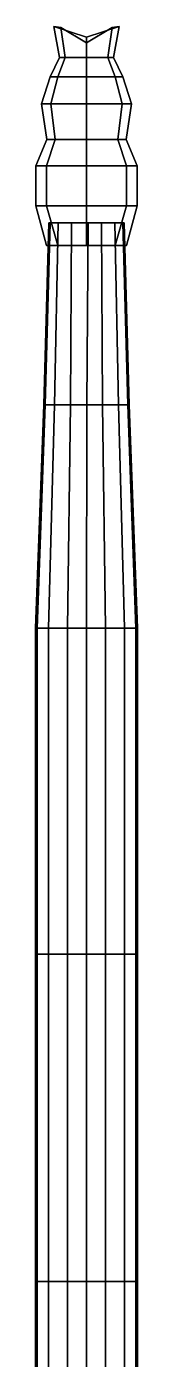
# Model space of a CAD drawing. Header units: metres. Extents: x -1.6 to 1.6, y -18.1 to 25.5.
# Drawn here: x -0.84 to 0.84, y 3.7 to 25.46 of the extents above; entities that cross this region are included whole.
import ezdxf

# ---------------------------------------------------------------- set-up
doc = ezdxf.new("R2010")
doc.units = ezdxf.units.M

msp = doc.modelspace()

# ---------------------------------------------------------------- linework, layer by layer
at = {"layer": '1', "color": 0}
for points in [[(-0.61607, 22.259901, 0.142416), (-0.699347, 19.290842, 0.14208), (-0.675219, 19.290842, -0.097867), (-0.595621, 22.259901, -0.060946)], [(-0.594189, 22.259901, 0.296228), (-0.673529, 19.290842, 0.32356), (-0.699347, 19.290842, 0.14208), (-0.61607, 22.259901, 0.142416)], [(-0.595621, 22.259901, -0.060946), (-0.675219, 19.290842, -0.097867), (-0.521166, 19.290842, -0.272353), (-0.465055, 22.259901, -0.20883)], [(-0.465059, 22.259901, 0.455705), (-0.52117, 19.290842, 0.511725), (-0.673529, 19.290842, 0.32356), (-0.594189, 22.259901, 0.296228)], [(-0.284884, 22.259901, -0.06489), (-0.322639, 22.259901, 0.142437), (-0.61607, 22.259901, 0.142416), (-0.595621, 22.259901, -0.060946)], [(-0.284895, 22.259901, 0.360172), (-0.594189, 22.259901, 0.296228), (-0.61607, 22.259901, 0.142416), (-0.322639, 22.259901, 0.142437)], [(-0.284884, 22.259901, -0.06489), (-0.595621, 22.259901, -0.060946), (-0.465055, 22.259901, -0.20883), (-0.247144, 22.259901, -0.272229)], [(-0.284895, 22.259901, 0.360172), (-0.247129, 22.259901, 0.592806), (-0.465059, 22.259901, 0.455705), (-0.594189, 22.259901, 0.296228)], [(-0.247129, 22.259901, 0.592806), (-0.264038, 19.290842, 0.673491), (-0.52117, 19.290842, 0.511725), (-0.465059, 22.259901, 0.455705)], [(-0.465055, 22.259901, -0.20883), (-0.521166, 19.290842, -0.272353), (-0.264055, 19.290842, -0.347155), (-0.247144, 22.259901, -0.272229)], [(0.029218, 22.259901, 0.142415), (-0.322639, 22.259901, 0.142437), (-0.284884, 22.259901, -0.06489), (0.029218, 22.259901, -0.068829)], [(-0.284895, 22.259901, 0.360172), (-0.322639, 22.259901, 0.142437), (0.029218, 22.259901, 0.142415), (0.029217, 22.259901, 0.374551)], [(0.029217, 22.259901, 0.606667), (-0.247129, 22.259901, 0.592806), (-0.284895, 22.259901, 0.360172), (0.029217, 22.259901, 0.374551)], [(-0.284884, 22.259901, -0.06489), (-0.247144, 22.259901, -0.272229), (0.029217, 22.259901, -0.280098), (0.029218, 22.259901, -0.068829)], [(-0.247144, 22.259901, -0.272229), (-0.264055, 19.290842, -0.347155), (0.006926, 19.290842, -0.35644), (0.029217, 22.259901, -0.280098)], [(0.029217, 22.259901, 0.606667), (0.006926, 19.290842, 0.689846), (-0.264038, 19.290842, 0.673491), (-0.247129, 22.259901, 0.592806)], [(0.264055, 19.290842, -0.347155), (0.247144, 22.259901, -0.272229), (0.029217, 22.259901, -0.280098), (0.006926, 19.290842, -0.35644)], [(0.006926, 19.290842, 0.689846), (0.029217, 22.259901, 0.606667), (0.247129, 22.259901, 0.592806), (0.264038, 19.290842, 0.673491)], [(0.247144, 22.259901, -0.272229), (0.284884, 22.259901, -0.06489), (0.029218, 22.259901, -0.068829), (0.029217, 22.259901, -0.280098)], [(0.322639, 22.259901, 0.142437), (0.284895, 22.259901, 0.360172), (0.029217, 22.259901, 0.374551), (0.029218, 22.259901, 0.142415)], [(0.247129, 22.259901, 0.592806), (0.029217, 22.259901, 0.606667), (0.029217, 22.259901, 0.374551), (0.284895, 22.259901, 0.360172)], [(0.322639, 22.259901, 0.142437), (0.029218, 22.259901, 0.142415), (0.029218, 22.259901, -0.068829), (0.284884, 22.259901, -0.06489)], [(0.247129, 22.259901, 0.592806), (0.284895, 22.259901, 0.360172), (0.594189, 22.259901, 0.296228), (0.465059, 22.259901, 0.455705)], [(0.264038, 19.290842, 0.673491), (0.247129, 22.259901, 0.592806), (0.465059, 22.259901, 0.455705), (0.52117, 19.290842, 0.511725)], [(0.595621, 22.259901, -0.060946), (0.284884, 22.259901, -0.06489), (0.247144, 22.259901, -0.272229), (0.465055, 22.259901, -0.20883)], [(0.521166, 19.290842, -0.272353), (0.465055, 22.259901, -0.20883), (0.247144, 22.259901, -0.272229), (0.264055, 19.290842, -0.347155)], [(0.322639, 22.259901, 0.142437), (0.284884, 22.259901, -0.06489), (0.595621, 22.259901, -0.060946), (0.61607, 22.259901, 0.142416)], [(0.594189, 22.259901, 0.296228), (0.284895, 22.259901, 0.360172), (0.322639, 22.259901, 0.142437), (0.61607, 22.259901, 0.142416)], [(0.675219, 19.290842, -0.097867), (0.595621, 22.259901, -0.060946), (0.465055, 22.259901, -0.20883), (0.521166, 19.290842, -0.272353)], [(0.52117, 19.290842, 0.511725), (0.465059, 22.259901, 0.455705), (0.594189, 22.259901, 0.296228), (0.673529, 19.290842, 0.32356)], [(0.673529, 19.290842, 0.32356), (0.594189, 22.259901, 0.296228), (0.61607, 22.259901, 0.142416), (0.699347, 19.290842, 0.14208)], [(0.699347, 19.290842, 0.14208), (0.61607, 22.259901, 0.142416), (0.595621, 22.259901, -0.060946), (0.675219, 19.290842, -0.097867)], [(-0.699347, 19.290842, 0.14208), (-0.836249, 15.644364, 0.141626), (-0.807109, 15.644364, -0.148171), (-0.675219, 19.290842, -0.097867)], [(-0.673529, 19.290842, 0.32356), (-0.805068, 15.644364, 0.360809), (-0.836249, 15.644364, 0.141626), (-0.699347, 19.290842, 0.14208)], [(-0.675219, 19.290842, -0.097867), (-0.807109, 15.644364, -0.148171), (-0.621055, 15.644364, -0.358904), (-0.521166, 19.290842, -0.272353)], [(-0.52117, 19.290842, 0.511725), (-0.62106, 15.644364, 0.588063), (-0.805068, 15.644364, 0.360809), (-0.673529, 19.290842, 0.32356)], [(-0.264038, 19.290842, 0.673491), (-0.310513, 15.644364, 0.783425), (-0.62106, 15.644364, 0.588063), (-0.52117, 19.290842, 0.511725)], [(-0.521166, 19.290842, -0.272353), (-0.621055, 15.644364, -0.358904), (-0.310533, 15.644364, -0.449243), (-0.264055, 19.290842, -0.347155)], [(-0.264055, 19.290842, -0.347155), (-0.310533, 15.644364, -0.449243), (-0.00001, 15.644364, -0.460457), (0.006926, 19.290842, -0.35644)], [(0.006926, 19.290842, 0.689846), (-0.000009, 15.644364, 0.803177), (-0.310513, 15.644364, 0.783425), (-0.264038, 19.290842, 0.673491)], [(0.310533, 15.644364, -0.449243), (0.264055, 19.290842, -0.347155), (0.006926, 19.290842, -0.35644), (-0.00001, 15.644364, -0.460457)], [(-0.000009, 15.644364, 0.803177), (0.006926, 19.290842, 0.689846), (0.264038, 19.290842, 0.673491), (0.310513, 15.644364, 0.783425)], [(0.310513, 15.644364, 0.783425), (0.264038, 19.290842, 0.673491), (0.52117, 19.290842, 0.511725), (0.62106, 15.644364, 0.588063)], [(0.621055, 15.644364, -0.358904), (0.521166, 19.290842, -0.272353), (0.264055, 19.290842, -0.347155), (0.310533, 15.644364, -0.449243)], [(0.807109, 15.644364, -0.148171), (0.675219, 19.290842, -0.097867), (0.521166, 19.290842, -0.272353), (0.621055, 15.644364, -0.358904)], [(0.62106, 15.644364, 0.588063), (0.52117, 19.290842, 0.511725), (0.673529, 19.290842, 0.32356), (0.805068, 15.644364, 0.360809)], [(0.805068, 15.644364, 0.360809), (0.673529, 19.290842, 0.32356), (0.699347, 19.290842, 0.14208), (0.836249, 15.644364, 0.141626)], [(0.836249, 15.644364, 0.141626), (0.699347, 19.290842, 0.14208), (0.675219, 19.290842, -0.097867), (0.807109, 15.644364, -0.148171)], [(-0.836249, 15.644364, 0.141626), (-0.836249, 10.319581, 0.141625), (-0.807109, 10.319581, -0.148172), (-0.807109, 15.644364, -0.148171)], [(-0.805068, 15.644364, 0.360809), (-0.805068, 10.319581, 0.360808), (-0.836249, 10.319581, 0.141625), (-0.836249, 15.644364, 0.141626)], [(-0.807109, 15.644364, -0.148171), (-0.807109, 10.319581, -0.148172), (-0.621055, 10.319581, -0.358905), (-0.621055, 15.644364, -0.358904)], [(-0.62106, 15.644364, 0.588063), (-0.62106, 10.319581, 0.58806), (-0.805068, 10.319581, 0.360808), (-0.805068, 15.644364, 0.360809)], [(-0.310513, 15.644364, 0.783425), (-0.310513, 10.319581, 0.783422), (-0.62106, 10.319581, 0.58806), (-0.62106, 15.644364, 0.588063)], [(-0.621055, 15.644364, -0.358904), (-0.621055, 10.319581, -0.358905), (-0.310533, 10.319581, -0.449244), (-0.310533, 15.644364, -0.449243)], [(-0.310533, 15.644364, -0.449243), (-0.310533, 10.319581, -0.449244), (-0.00001, 10.319581, -0.460456), (-0.00001, 15.644364, -0.460457)], [(-0.000009, 15.644364, 0.803177), (-0.000009, 10.319581, 0.803178), (-0.310513, 10.319581, 0.783422), (-0.310513, 15.644364, 0.783425)], [(0.310533, 10.319581, -0.449244), (0.310533, 15.644364, -0.449243), (-0.00001, 15.644364, -0.460457), (-0.00001, 10.319581, -0.460456)], [(-0.000009, 10.319581, 0.803178), (-0.000009, 15.644364, 0.803177), (0.310513, 15.644364, 0.783425), (0.310513, 10.319581, 0.783422)], [(0.310513, 10.319581, 0.783422), (0.310513, 15.644364, 0.783425), (0.62106, 15.644364, 0.588063), (0.62106, 10.319581, 0.58806)], [(0.621055, 10.319581, -0.358905), (0.621055, 15.644364, -0.358904), (0.310533, 15.644364, -0.449243), (0.310533, 10.319581, -0.449244)], [(0.807109, 10.319581, -0.148172), (0.807109, 15.644364, -0.148171), (0.621055, 15.644364, -0.358904), (0.621055, 10.319581, -0.358905)], [(0.62106, 10.319581, 0.58806), (0.62106, 15.644364, 0.588063), (0.805068, 15.644364, 0.360809), (0.805068, 10.319581, 0.360808)], [(0.805068, 10.319581, 0.360808), (0.805068, 15.644364, 0.360809), (0.836249, 15.644364, 0.141626), (0.836249, 10.319581, 0.141625)], [(0.836249, 10.319581, 0.141625), (0.836249, 15.644364, 0.141626), (0.807109, 15.644364, -0.148171), (0.807109, 10.319581, -0.148172)], [(-0.836249, 10.319581, 0.141625), (-0.836249, 4.974787, 0.141626), (-0.807109, 4.974787, -0.148172), (-0.807109, 10.319581, -0.148172)], [(-0.805068, 10.319581, 0.360808), (-0.805068, 4.974787, 0.360809), (-0.836249, 4.974787, 0.141626), (-0.836249, 10.319581, 0.141625)], [(-0.807109, 10.319581, -0.148172), (-0.807109, 4.974787, -0.148172), (-0.621055, 4.974787, -0.358902), (-0.621055, 10.319581, -0.358905)], [(-0.62106, 10.319581, 0.58806), (-0.62106, 4.974787, 0.588058), (-0.805068, 4.974787, 0.360809), (-0.805068, 10.319581, 0.360808)], [(-0.310513, 10.319581, 0.783422), (-0.310513, 4.974787, 0.78342), (-0.62106, 4.974787, 0.588058), (-0.62106, 10.319581, 0.58806)], [(-0.621055, 10.319581, -0.358905), (-0.621055, 4.974787, -0.358902), (-0.310533, 4.974787, -0.449241), (-0.310533, 10.319581, -0.449244)], [(-0.310533, 10.319581, -0.449244), (-0.310533, 4.974787, -0.449241), (-0.00001, 4.974787, -0.460456), (-0.00001, 10.319581, -0.460456)], [(-0.000009, 10.319581, 0.803178), (-0.000009, 4.974787, 0.803179), (-0.310513, 4.974787, 0.78342), (-0.310513, 10.319581, 0.783422)], [(0.310533, 4.974787, -0.449241), (0.310533, 10.319581, -0.449244), (-0.00001, 10.319581, -0.460456), (-0.00001, 4.974787, -0.460456)], [(-0.000009, 4.974787, 0.803179), (-0.000009, 10.319581, 0.803178), (0.310513, 10.319581, 0.783422), (0.310513, 4.974787, 0.78342)], [(0.310513, 4.974787, 0.78342), (0.310513, 10.319581, 0.783422), (0.62106, 10.319581, 0.58806), (0.62106, 4.974787, 0.588058)], [(0.621055, 4.974787, -0.358902), (0.621055, 10.319581, -0.358905), (0.310533, 10.319581, -0.449244), (0.310533, 4.974787, -0.449241)], [(0.807109, 4.974787, -0.148172), (0.807109, 10.319581, -0.148172), (0.621055, 10.319581, -0.358905), (0.621055, 4.974787, -0.358902)], [(0.62106, 4.974787, 0.588058), (0.62106, 10.319581, 0.58806), (0.805068, 10.319581, 0.360808), (0.805068, 4.974787, 0.360809)], [(0.805068, 4.974787, 0.360809), (0.805068, 10.319581, 0.360808), (0.836249, 10.319581, 0.141625), (0.836249, 4.974787, 0.141626)], [(0.836249, 4.974787, 0.141626), (0.836249, 10.319581, 0.141625), (0.807109, 10.319581, -0.148172), (0.807109, 4.974787, -0.148172)], [(-0.836249, 4.974787, 0.141626), (-0.836249, 0.450719, 0.141623), (-0.807109, 0.450719, -0.148176), (-0.807109, 4.974787, -0.148172)], [(-0.805068, 4.974787, 0.360809), (-0.805068, 0.450719, 0.360806), (-0.836249, 0.450719, 0.141623), (-0.836249, 4.974787, 0.141626)], [(-0.807109, 4.974787, -0.148172), (-0.807109, 0.450719, -0.148176), (-0.621055, 0.450719, -0.358908), (-0.621055, 4.974787, -0.358902)], [(-0.62106, 4.974787, 0.588058), (-0.62106, 0.450719, 0.588064), (-0.805068, 0.450719, 0.360806), (-0.805068, 4.974787, 0.360809)], [(-0.310513, 4.974787, 0.78342), (-0.310513, 0.450719, 0.783426), (-0.62106, 0.450719, 0.588064), (-0.62106, 4.974787, 0.588058)], [(-0.621055, 4.974787, -0.358902), (-0.621055, 0.450719, -0.358908), (-0.310533, 0.450719, -0.449246), (-0.310533, 4.974787, -0.449241)], [(-0.310533, 4.974787, -0.449241), (-0.310533, 0.450719, -0.449246), (-0.00001, 0.450719, -0.46046), (-0.00001, 4.974787, -0.460456)], [(-0.000009, 4.974787, 0.803179), (-0.000009, 0.450719, 0.803178), (-0.310513, 0.450719, 0.783426), (-0.310513, 4.974787, 0.78342)], [(0.310533, 0.450719, -0.449246), (0.310533, 4.974787, -0.449241), (-0.00001, 4.974787, -0.460456), (-0.00001, 0.450719, -0.46046)], [(-0.000009, 0.450719, 0.803178), (-0.000009, 4.974787, 0.803179), (0.310513, 4.974787, 0.78342), (0.310513, 0.450719, 0.783426)], [(0.310513, 0.450719, 0.783426), (0.310513, 4.974787, 0.78342), (0.62106, 4.974787, 0.588058), (0.62106, 0.450719, 0.588064)], [(0.621055, 0.450719, -0.358908), (0.621055, 4.974787, -0.358902), (0.310533, 4.974787, -0.449241), (0.310533, 0.450719, -0.449246)], [(0.807109, 0.450719, -0.148176), (0.807109, 4.974787, -0.148172), (0.621055, 4.974787, -0.358902), (0.621055, 0.450719, -0.358908)], [(0.62106, 0.450719, 0.588064), (0.62106, 4.974787, 0.588058), (0.805068, 4.974787, 0.360809), (0.805068, 0.450719, 0.360806)], [(0.805068, 0.450719, 0.360806), (0.805068, 4.974787, 0.360809), (0.836249, 4.974787, 0.141626), (0.836249, 0.450719, 0.141623)], [(0.836249, 0.450719, 0.141623), (0.836249, 4.974787, 0.141626), (0.807109, 4.974787, -0.148172), (0.807109, 0.450719, -0.148176)]]:
    msp.add_3dface(points, dxfattribs=at)
at = {"layer": '2', "color": 0}
for points in [[(0, 25.198973, -0.0129), (0, 25.29357, 0.215387), (-0.535001, 25.462637, 0.215386), (-0.421878, 25.449842, -0.128038)], [(-0.346704, 24.961302, -0.068486), (-0.421878, 25.449842, -0.128038), (-0.535001, 25.462637, 0.215386), (-0.439669, 24.961302, 0.213744)], [(-0.535001, 25.462637, 0.215386), (0, 25.29357, 0.215387), (0, 25.198973, 0.369912), (-0.421878, 25.449842, 0.558811)], [(-0.439669, 24.961302, 0.213744), (-0.535001, 25.462637, 0.215386), (-0.421878, 25.449842, 0.558811), (-0.346704, 24.961302, 0.495974)], [(0, 25.198973, 0.369912), (0, 25.29357, 0.215387), (0.535001, 25.462637, 0.215386), (0.421878, 25.449842, 0.558811)], [(0.535001, 25.462637, 0.215386), (0, 25.29357, 0.215387), (0, 25.198973, -0.0129), (0.421878, 25.449842, -0.128038)], [(0.346704, 24.961302, 0.495974), (0.421878, 25.449842, 0.558811), (0.535001, 25.462637, 0.215386), (0.439669, 24.961302, 0.213744)], [(0.439669, 24.961302, 0.213744), (0.535001, 25.462637, 0.215386), (0.421878, 25.449842, -0.128038), (0.346704, 24.961302, -0.068486)], [(0, 24.961302, -0.039361), (0, 25.198973, -0.0129), (-0.421878, 25.449842, -0.128038), (-0.346704, 24.961302, -0.068486)], [(-0.346704, 24.961302, 0.495974), (-0.421878, 25.449842, 0.558811), (0, 25.198973, 0.369912), (0, 24.961302, 0.406231)], [(0, 24.961302, 0.406231), (0, 25.198973, 0.369912), (0.421878, 25.449842, 0.558811), (0.346704, 24.961302, 0.495974)], [(0.346704, 24.961302, -0.068486), (0.421878, 25.449842, -0.128038), (0, 25.198973, -0.0129), (0, 24.961302, -0.039361)], [(-0.466684, 24.642431, -0.163533), (-0.346704, 24.961302, -0.068486), (-0.439669, 24.961302, 0.213744), (-0.591821, 24.642431, 0.216366)], [(-0.591821, 24.642431, 0.216366), (-0.439669, 24.961302, 0.213744), (-0.346704, 24.961302, 0.495974), (-0.466684, 24.642431, 0.596264)], [(0, 24.642431, -0.124329), (0, 24.961302, -0.039361), (-0.346704, 24.961302, -0.068486), (-0.466684, 24.642431, -0.163533)], [(-0.466684, 24.642431, 0.596264), (-0.346704, 24.961302, 0.495974), (0, 24.961302, 0.406231), (0, 24.642431, 0.475466)], [(0, 24.642431, 0.475466), (0, 24.961302, 0.406231), (0.346704, 24.961302, 0.495974), (0.466684, 24.642431, 0.596264)], [(0.466684, 24.642431, -0.163533), (0.346704, 24.961302, -0.068486), (0, 24.961302, -0.039361), (0, 24.642431, -0.124329)], [(0.466684, 24.642431, 0.596264), (0.346704, 24.961302, 0.495974), (0.439669, 24.961302, 0.213744), (0.591821, 24.642431, 0.216366)], [(0.591821, 24.642431, 0.216366), (0.439669, 24.961302, 0.213744), (0.346704, 24.961302, -0.068486), (0.466684, 24.642431, -0.163533)], [(-0.582046, 24.202093, -0.25492), (-0.466684, 24.642431, -0.163533), (-0.591821, 24.642431, 0.216366), (-0.738116, 24.202093, 0.218887)], [(-0.738116, 24.202093, 0.218887), (-0.591821, 24.642431, 0.216366), (-0.466684, 24.642431, 0.596264), (-0.582046, 24.202093, 0.692695)], [(0, 24.202093, -0.206025), (0, 24.642431, -0.124329), (-0.466684, 24.642431, -0.163533), (-0.582046, 24.202093, -0.25492)], [(-0.582046, 24.202093, 0.692695), (-0.466684, 24.642431, 0.596264), (0, 24.642431, 0.475466), (0, 24.202093, 0.542035)], [(0, 24.202093, 0.542035), (0, 24.642431, 0.475466), (0.466684, 24.642431, 0.596264), (0.582046, 24.202093, 0.692695)], [(0.582046, 24.202093, -0.25492), (0.466684, 24.642431, -0.163533), (0, 24.642431, -0.124329), (0, 24.202093, -0.206025)], [(0.582046, 24.202093, 0.692695), (0.466684, 24.642431, 0.596264), (0.591821, 24.642431, 0.216366), (0.738116, 24.202093, 0.218887)], [(0.738116, 24.202093, 0.218887), (0.591821, 24.642431, 0.216366), (0.466684, 24.642431, -0.163533), (0.582046, 24.202093, -0.25492)], [(-0.512126, 23.622663, -0.199531), (-0.582046, 24.202093, -0.25492), (-0.738116, 24.202093, 0.218887), (-0.649448, 23.622663, 0.217359)], [(-0.649448, 23.622663, 0.217359), (-0.738116, 24.202093, 0.218887), (-0.582046, 24.202093, 0.692695), (-0.512126, 23.622663, 0.634249)], [(0, 23.622663, -0.15651), (0, 24.202093, -0.206025), (-0.582046, 24.202093, -0.25492), (-0.512126, 23.622663, -0.199531)], [(-0.512126, 23.622663, 0.634249), (-0.582046, 24.202093, 0.692695), (0, 24.202093, 0.542035), (0, 23.622663, 0.501688)], [(0, 23.622663, 0.501688), (0, 24.202093, 0.542035), (0.582046, 24.202093, 0.692695), (0.512126, 23.622663, 0.634249)], [(0.512126, 23.622663, -0.199531), (0.582046, 24.202093, -0.25492), (0, 24.202093, -0.206025), (0, 23.622663, -0.15651)], [(0.512126, 23.622663, 0.634249), (0.582046, 24.202093, 0.692695), (0.738116, 24.202093, 0.218887), (0.649448, 23.622663, 0.217359)], [(0.649448, 23.622663, 0.217359), (0.738116, 24.202093, 0.218887), (0.582046, 24.202093, -0.25492), (0.512126, 23.622663, -0.199531)], [(-0.651446, 23.190924, -0.309897), (-0.512126, 23.622663, -0.199531), (-0.649448, 23.622663, 0.217359), (-0.826124, 23.190924, 0.220404)], [(-0.826124, 23.190924, 0.220404), (-0.649448, 23.622663, 0.217359), (-0.512126, 23.622663, 0.634249), (-0.651446, 23.190924, 0.750705)], [(0, 23.190924, -0.255172), (0, 23.622663, -0.15651), (-0.512126, 23.622663, -0.199531), (-0.651446, 23.190924, -0.309897)], [(-0.651446, 23.190924, 0.750705), (-0.512126, 23.622663, 0.634249), (0, 23.622663, 0.501688), (0, 23.190924, 0.582082)], [(0, 23.190924, 0.582082), (0, 23.622663, 0.501688), (0.512126, 23.622663, 0.634249), (0.651446, 23.190924, 0.750705)], [(0.651446, 23.190924, -0.309897), (0.512126, 23.622663, -0.199531), (0, 23.622663, -0.15651), (0, 23.190924, -0.255172)], [(0.651446, 23.190924, 0.750705), (0.512126, 23.622663, 0.634249), (0.649448, 23.622663, 0.217359), (0.826124, 23.190924, 0.220404)], [(0.826124, 23.190924, 0.220404), (0.649448, 23.622663, 0.217359), (0.512126, 23.622663, -0.199531), (0.651446, 23.190924, -0.309897)], [(-0.651446, 22.53948, 0.750705), (-0.826124, 22.53948, 0.220404), (-0.826124, 23.190924, 0.220404), (-0.651446, 23.190924, 0.750705)], [(-0.826124, 23.190924, 0.220404), (-0.826124, 22.53948, 0.220404), (-0.651446, 22.53948, -0.309897), (-0.651446, 23.190924, -0.309897)], [(0, 23.190924, 0.582082), (0, 22.53948, 0.777124), (-0.651446, 22.53948, 0.750705), (-0.651446, 23.190924, 0.750705)], [(-0.651446, 22.53948, -0.309897), (0, 22.53948, -0.309897), (0, 23.190924, -0.255172), (-0.651446, 23.190924, -0.309897)], [(0.651446, 22.53948, 0.750705), (0, 22.53948, 0.777124), (0, 23.190924, 0.582082), (0.651446, 23.190924, 0.750705)], [(0, 23.190924, -0.255172), (0, 22.53948, -0.309897), (0.651446, 22.53948, -0.309897), (0.651446, 23.190924, -0.309897)], [(0.651446, 22.53948, -0.309897), (0.826124, 22.53948, 0.220404), (0.826124, 23.190924, 0.220404), (0.651446, 23.190924, -0.309897)], [(0.826124, 23.190924, 0.220404), (0.826124, 22.53948, 0.220404), (0.651446, 22.53948, 0.750705), (0.651446, 23.190924, 0.750705)], [(-0.651446, 22.53948, -0.309897), (-0.826124, 22.53948, 0.220404), (-0.651446, 21.888037, 0.220404), (-0.467731, 21.888037, -0.160347)], [(-0.651446, 21.888037, 0.220404), (-0.826124, 22.53948, 0.220404), (-0.651446, 22.53948, 0.750705), (-0.467731, 21.888037, 0.601154)], [(-0.651446, 22.53948, 0.750705), (0, 22.53948, 0.777124), (0, 21.888037, 0.777124), (-0.467731, 21.888037, 0.601154)], [(0, 21.888037, -0.309897), (0, 22.53948, -0.309897), (-0.651446, 22.53948, -0.309897), (-0.467731, 21.888037, -0.160347)], [(0, 21.888037, 0.777124), (0, 22.53948, 0.777124), (0.651446, 22.53948, 0.750705), (0.467731, 21.888037, 0.601154)], [(0.651446, 22.53948, -0.309897), (0, 22.53948, -0.309897), (0, 21.888037, -0.309897), (0.467731, 21.888037, -0.160347)], [(0.651446, 22.53948, 0.750705), (0.826124, 22.53948, 0.220404), (0.651446, 21.888037, 0.220404), (0.467731, 21.888037, 0.601154)], [(0.651446, 21.888037, 0.220404), (0.826124, 22.53948, 0.220404), (0.651446, 22.53948, -0.309897), (0.467731, 21.888037, -0.160347)], [(0, 21.888037, 0.777124), (0, 21.888037, 0.220404), (-0.651446, 21.888037, 0.220404), (-0.467731, 21.888037, 0.601154)], [(-0.651446, 21.888037, 0.220404), (0, 21.888037, 0.220404), (0, 21.888037, -0.309897), (-0.467731, 21.888037, -0.160347)], [(0, 21.888037, -0.309897), (0, 21.888037, 0.220404), (0.651446, 21.888037, 0.220404), (0.467731, 21.888037, -0.160347)], [(0.651446, 21.888037, 0.220404), (0, 21.888037, 0.220404), (0, 21.888037, 0.777124), (0.467731, 21.888037, 0.601154)]]:
    msp.add_3dface(points, dxfattribs=at)

doc.saveas('drawing.dxf')
